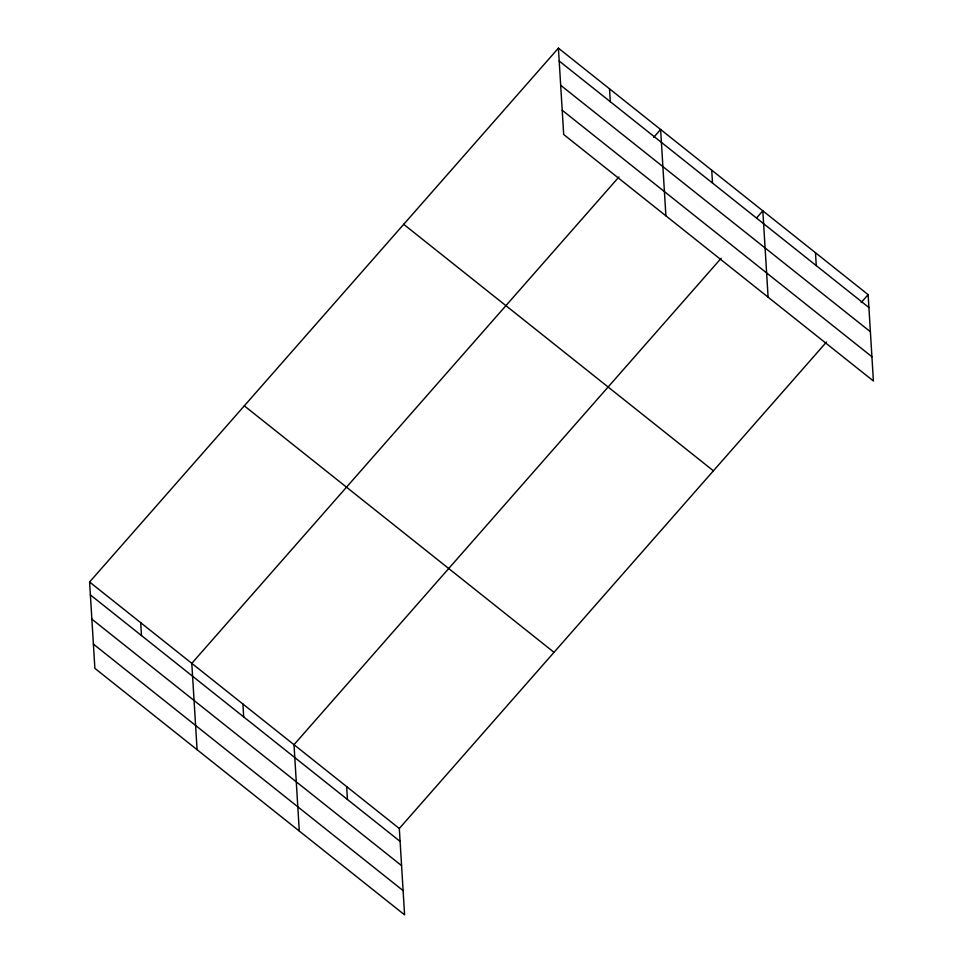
<?xml version="1.0" encoding="UTF-8"?>
<svg xmlns="http://www.w3.org/2000/svg" width="963" height="963" viewBox="0 0 963 963"><rect width="100%" height="100%" fill="white"/><g stroke="black" fill="none" stroke-linecap="round" stroke-linejoin="round"><path stroke-width="1.44" d="M826.471 342.07L399.308 828.505L404.592 914.85L94.88 668.358L89.595 582.013L558.408 48.15L868.12 294.642L873.405 380.987L563.692 134.495L558.408 48.15M618.968 176.927L191.793 663.351L197.078 749.696M653.672 137.396L660.618 129.487L665.902 215.832M721.167 258.265L294.004 744.7L299.288 831.045M756.87 217.614L762.828 210.837L768.101 297.182M861.187 302.551L868.12 294.642M559.202 61.03L868.915 307.522M560.683 85.274L870.396 331.766M562.211 110.251L871.924 356.743M403.702 224.319L713.414 470.811M244.301 405.832L554.014 652.324M89.595 582.013L399.308 828.505M90.378 594.893L400.09 841.385M91.858 619.137L401.583 865.629M93.387 644.115L403.1 890.606M815.48 252.739L816.263 265.619M711.717 170.162L712.512 183.042M609.519 88.825L610.301 101.705M346.656 786.602L347.438 799.483M242.905 704.025L243.687 716.905M140.694 622.688L141.489 635.568"/></g></svg>
